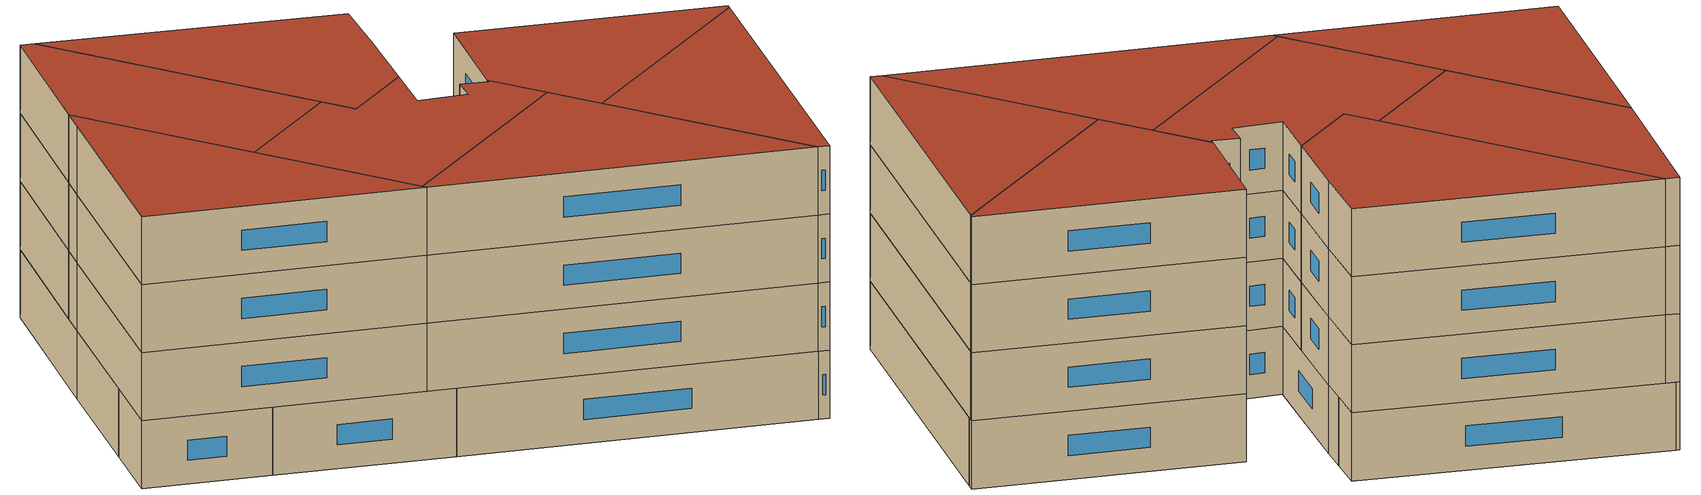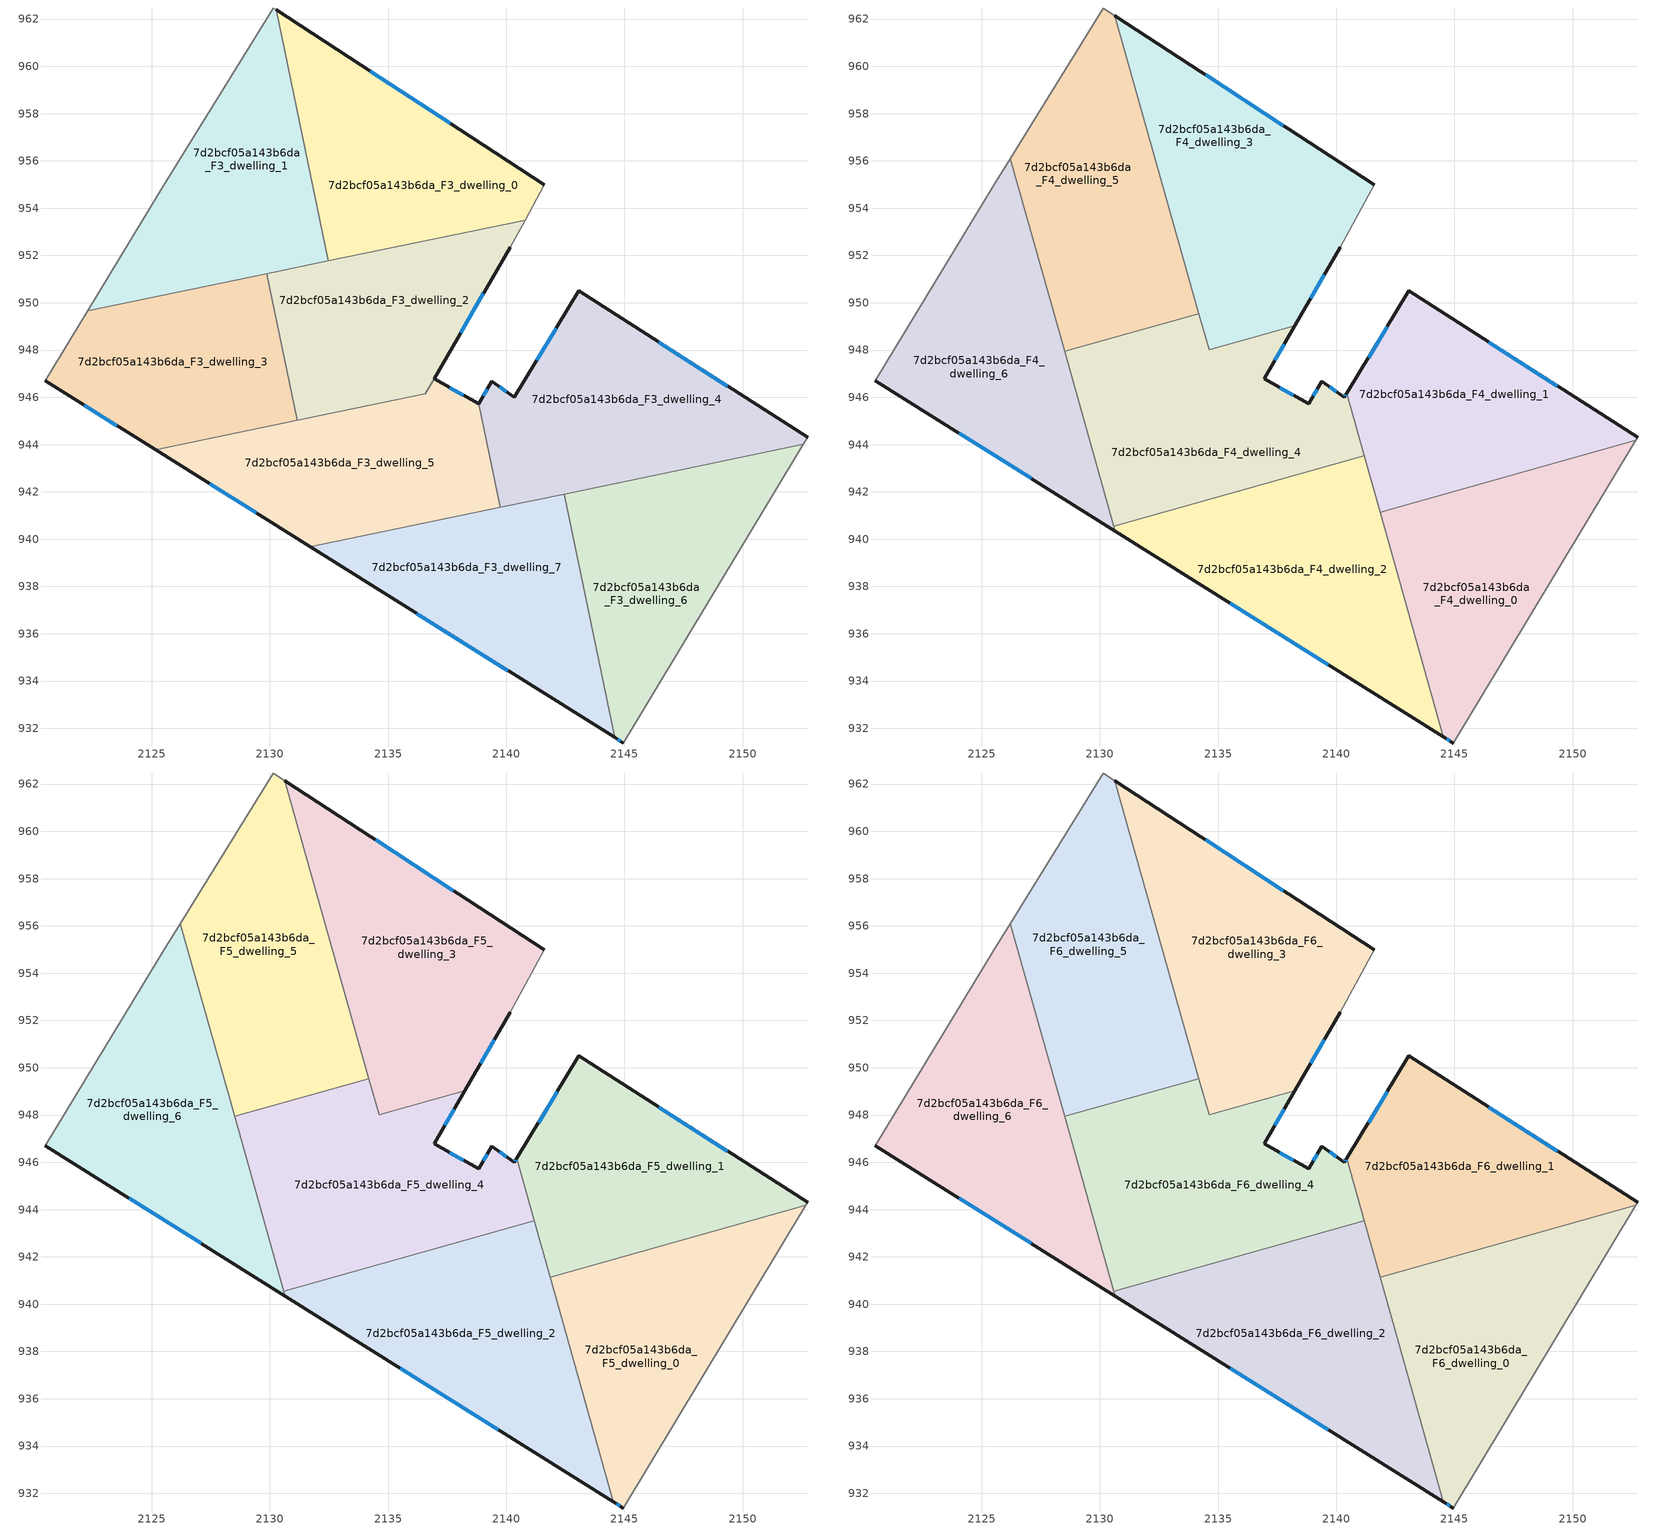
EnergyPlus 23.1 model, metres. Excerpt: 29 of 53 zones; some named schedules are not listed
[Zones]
7d2bcf05a143b6da_F3_dwelling_0
 floor to 7d2bcf05a143b6da_F2_dwelling_0 (EU_floor_Construction): 2141.6,954.99 2140.79,953.5 2132.47,951.77 2130.26,962.39 z9
 wall outside (EU_wall_Construction): 2141.6,954.99 2130.26,962.39 z9:12
 wall to 7d2bcf05a143b6da_F3_dwelling_1 (EU_wall_Construction): 2130.26,962.39 2132.47,951.77 z9:12
 wall adiabatic (EU_wall_Construction): 2140.79,953.5 2141.6,954.99 z9:12
 wall to 7d2bcf05a143b6da_F3_dwelling_2 (EU_wall_Construction): 2132.47,951.77 2140.79,953.5 z9:12
 window (EU_Window_Construction): 2137.63,957.58 2134.24,959.8 z10.05:10.95
 ceiling adiabatic (EU_roof_Construction): 2140.79,953.5 2141.6,954.99 2130.26,962.39 2130.64,962.15 2133.5,951.98 z12
7d2bcf05a143b6da_F3_dwelling_1
 floor to 7d2bcf05a143b6da_F2_dwelling_1 (EU_floor_Construction): 2130.26,962.39 2132.47,951.77 2122.3,949.66 2125.52,954.97 2130.15,962.47 z9
 wall adiabatic (EU_wall_Construction): 2130.26,962.39 2130.15,962.47 2125.52,954.97 2122.3,949.66 z9:12
 wall to 7d2bcf05a143b6da_F3_dwelling_3 (EU_wall_Construction): 2122.3,949.66 2129.86,951.23 z9:12
 wall to 7d2bcf05a143b6da_F3_dwelling_2 (EU_wall_Construction): 2129.86,951.23 2132.47,951.77 z9:12
7d2bcf05a143b6da_F3_dwelling_2
 floor to 7d2bcf05a143b6da_F2_dwelling_2 (EU_floor_Construction): 2140.79,953.5 2140.17,952.35 2136.57,946.15 2131.15,945.02 2129.86,951.23 z9
 wall outside (EU_wall_Construction): 2136.94,946.78 2140.17,952.35 z9:12
 wall to 7d2bcf05a143b6da_F3_dwelling_3 (EU_wall_Construction): 2129.86,951.23 2131.15,945.02 z9:12
 wall adiabatic (EU_wall_Construction): 2140.17,952.35 2140.79,953.5 z9:12
 wall to 7d2bcf05a143b6da_F3_dwelling_5 (EU_wall_Construction): 2131.15,945.02 2136.57,946.15 / 2136.58,946.15 2136.94,946.78 z9:12
 window (EU_Window_Construction): 2138.07,948.73 2139.04,950.4 z10.05:10.95
7d2bcf05a143b6da_F3_dwelling_3
 floor to 7d2bcf05a143b6da_F2_dwelling_3 (EU_floor_Construction): 2129.86,951.23 2131.15,945.02 2125.17,943.78 2120.51,946.7 2122.3,949.66 z9
 wall outside (EU_wall_Construction): 2120.51,946.7 2125.17,943.78 z9:12
 wall adiabatic (EU_wall_Construction): 2122.3,949.66 2120.51,946.7 z9:12
 wall to 7d2bcf05a143b6da_F3_dwelling_5 (EU_wall_Construction): 2125.17,943.78 2131.15,945.02 z9:12
 window (EU_Window_Construction): 2122.14,945.67 2123.53,944.8 z10.05:10.95
7d2bcf05a143b6da_F3_dwelling_4
 floor to 7d2bcf05a143b6da_F2_dwelling_4 (EU_floor_Construction): 2152.74,944.31 2152.56,944.01 2139.74,941.34 2138.83,945.73 2139.38,946.69 2140.34,946 2143.06,950.5 z9
 wall outside (EU_wall_Construction): 2152.74,944.31 2143.06,950.5 2140.34,946 2139.38,946.69 2138.83,945.73 z9:12
 wall to 7d2bcf05a143b6da_F3_dwelling_5 (EU_wall_Construction): 2138.83,945.73 2139.74,941.34 z9:12
 wall adiabatic (EU_wall_Construction): 2152.56,944.01 2152.74,944.31 z9:12
 wall to 7d2bcf05a143b6da_F3_dwelling_6 (EU_wall_Construction): 2142.44,941.9 2152.56,944.01 z9:12
 wall to 7d2bcf05a143b6da_F3_dwelling_7 (EU_wall_Construction): 2139.74,941.34 2142.44,941.9 z9:12
 window (EU_Window_Construction): 2139.19,946.35 2139.02,946.06 / 2140,946.24 2139.72,946.45 / 2142.11,948.92 2141.3,947.58 / 2149.35,946.48 2146.46,948.33 z10.05:10.95
7d2bcf05a143b6da_F3_dwelling_5
 floor to 7d2bcf05a143b6da_F2_dwelling_5 (EU_floor_Construction): 2138.83,945.73 2139.74,941.34 2131.71,939.68 2125.17,943.78 2136.58,946.15 2136.94,946.78 z9
 wall outside (EU_wall_Construction): 2138.83,945.73 2136.94,946.78 / 2125.17,943.78 2131.71,939.68 z9:12
 wall to 7d2bcf05a143b6da_F3_dwelling_7 (EU_wall_Construction): 2131.71,939.68 2139.74,941.34 z9:12
 window (EU_Window_Construction): 2138.17,946.1 2137.61,946.41 / 2127.46,942.34 2129.42,941.11 z10.05:10.95
7d2bcf05a143b6da_F3_dwelling_6
 floor to 7d2bcf05a143b6da_F2_dwelling_6 (EU_floor_Construction): 2152.56,944.01 2144.95,931.38 2144.58,931.61 2142.44,941.91 z9
 wall outside (EU_wall_Construction): 2144.58,931.61 2144.95,931.38 z9:12
 wall adiabatic (EU_wall_Construction): 2144.95,931.38 2152.56,944.01 z9:12
 wall to 7d2bcf05a143b6da_F3_dwelling_7 (EU_wall_Construction): 2142.44,941.91 2144.58,931.61 z9:12
 window (EU_Window_Construction): 2144.71,931.53 2144.82,931.46 z10.05:10.95
7d2bcf05a143b6da_F3_dwelling_7
 floor to 7d2bcf05a143b6da_F2_dwelling_7 (EU_floor_Construction): 2142.44,941.91 2144.58,931.61 2131.71,939.68 z9
 wall outside (EU_wall_Construction): 2131.71,939.68 2144.58,931.61 z9:12
 window (EU_Window_Construction): 2136.22,936.85 2140.07,934.44 z10.05:10.95
 ceiling adiabatic (EU_roof_Construction): 2144.58,931.61 2142.44,941.91 2141.69,941.75 2144.53,931.64 z12
7d2bcf05a143b6da_F4_dwelling_0
 floor to 7d2bcf05a143b6da_F3_dwelling_6 (EU_floor_Construction): 2152.56,944.01 2144.95,931.38 2144.58,931.61 2142.56,941.34 2150.5,943.58 z12
 floor to 7d2bcf05a143b6da_F3_dwelling_4 (EU_floor_Construction): 2152.67,944.19 2152.56,944.01 2150.5,943.58 z12
 floor adiabatic (EU_floor_Construction): 2142.56,941.34 2144.58,931.61 2144.53,931.64 2141.86,941.14 z12
 wall outside (EU_wall_Construction): 2144.53,931.64 2144.95,931.38 z12:15
 wall to 7d2bcf05a143b6da_F4_dwelling_1 (EU_wall_Construction): 2152.67,944.19 2141.86,941.14 z12:15
 wall adiabatic (EU_wall_Construction): 2144.95,931.38 2152.67,944.19 z12:15
 wall to 7d2bcf05a143b6da_F4_dwelling_2 (EU_wall_Construction): 2141.86,941.14 2144.53,931.64 z12:15
 window (EU_Window_Construction): 2144.68,931.55 2144.81,931.47 z13.05:13.95
7d2bcf05a143b6da_F4_dwelling_1
 floor to 7d2bcf05a143b6da_F3_dwelling_4 (EU_floor_Construction): 2152.74,944.31 2152.67,944.19 2150.5,943.58 2141.69,941.75 2140.44,946.16 2143.06,950.5 z12
 floor to 7d2bcf05a143b6da_F3_dwelling_6 (EU_floor_Construction): 2150.5,943.58 2142.56,941.34 2142.44,941.9 z12
 floor adiabatic (EU_floor_Construction): 2142.44,941.9 2142.56,941.34 2141.86,941.14 2141.69,941.75 z12
 wall outside (EU_wall_Construction): 2152.74,944.31 2143.06,950.5 2140.44,946.16 z12:15
 wall adiabatic (EU_wall_Construction): 2152.67,944.19 2152.74,944.31 z12:15
 wall to 7d2bcf05a143b6da_F4_dwelling_4 (EU_wall_Construction): 2140.44,946.16 2141.19,943.53 z12:15
 wall to 7d2bcf05a143b6da_F4_dwelling_2 (EU_wall_Construction): 2141.19,943.53 2141.86,941.14 z12:15
 window (EU_Window_Construction): 2142.15,948.98 2141.36,947.68 / 2149.35,946.48 2146.46,948.33 z13.05:13.95
7d2bcf05a143b6da_F4_dwelling_2
 floor to 7d2bcf05a143b6da_F3_dwelling_7 (EU_floor_Construction): 2141.69,941.75 2144.53,931.64 2131.71,939.68 z12
 floor to 7d2bcf05a143b6da_F3_dwelling_5 (EU_floor_Construction): 2139.4,943.03 2139.74,941.35 2131.71,939.68 2130.65,940.34 2130.59,940.55 z12
 floor to 7d2bcf05a143b6da_F3_dwelling_4 (EU_floor_Construction): 2141.19,943.53 2141.69,941.75 2139.74,941.35 2139.4,943.03 z12
 wall outside (EU_wall_Construction): 2130.65,940.34 2144.53,931.64 z12:15
 wall to 7d2bcf05a143b6da_F4_dwelling_4 (EU_wall_Construction): 2141.19,943.53 2130.59,940.55 z12:15
 wall to 7d2bcf05a143b6da_F4_dwelling_6 (EU_wall_Construction): 2130.59,940.55 2130.65,940.34 z12:15
 window (EU_Window_Construction): 2135.52,937.29 2139.66,934.69 z13.05:13.95
7d2bcf05a143b6da_F4_dwelling_3
 floor adiabatic (EU_floor_Construction): 2141.6,954.99 2140.79,953.5 2133.5,951.98 2130.64,962.15 z12
 floor to 7d2bcf05a143b6da_F3_dwelling_2 (EU_floor_Construction): 2140.79,953.5 2140.17,952.35 2138.25,949.03 2134.62,948.01 2133.5,951.98 z12
 wall outside (EU_wall_Construction): 2138.25,949.03 2140.17,952.35 / 2141.6,954.99 2130.64,962.15 z12:15
 wall adiabatic (EU_wall_Construction): 2140.17,952.35 2141.6,954.99 z12:15
 wall to 7d2bcf05a143b6da_F4_dwelling_4 (EU_wall_Construction): 2134.19,949.54 2134.62,948.01 2138.25,949.03 z12:15
 wall to 7d2bcf05a143b6da_F4_dwelling_5 (EU_wall_Construction): 2130.64,962.15 2134.19,949.54 z12:15
 window (EU_Window_Construction): 2138.92,950.19 2139.49,951.19 / 2137.76,957.5 2134.48,959.64 z13.05:13.95
7d2bcf05a143b6da_F4_dwelling_4
 floor to 7d2bcf05a143b6da_F3_dwelling_2 (EU_floor_Construction): 2138.25,949.03 2136.57,946.15 2131.15,945.02 2130.43,948.49 2134.19,949.54 2134.62,948.01 z12
 floor to 7d2bcf05a143b6da_F3_dwelling_5 (EU_floor_Construction): 2138.83,945.73 2139.4,943.03 2130.59,940.55 2129.43,944.66 2136.58,946.15 2136.94,946.78 z12
 floor to 7d2bcf05a143b6da_F3_dwelling_3 (EU_floor_Construction): 2130.43,948.49 2131.15,945.02 2129.43,944.66 2128.51,947.95 z12
 floor to 7d2bcf05a143b6da_F3_dwelling_4 (EU_floor_Construction): 2140.44,946.16 2141.19,943.53 2139.4,943.03 2138.83,945.73 2139.38,946.69 2140.34,946 z12
 wall outside (EU_wall_Construction): 2140.44,946.16 2140.34,946 2139.38,946.69 2138.83,945.73 2136.94,946.78 2138.25,949.03 z12:15
 wall to 7d2bcf05a143b6da_F4_dwelling_5 (EU_wall_Construction): 2134.19,949.54 2128.51,947.95 z12:15
 wall to 7d2bcf05a143b6da_F4_dwelling_6 (EU_wall_Construction): 2128.51,947.95 2130.59,940.55 z12:15
 window (EU_Window_Construction): 2138.17,946.1 2137.61,946.41 / 2139.19,946.35 2139.02,946.06 / 2140,946.24 2139.72,946.45 / 2140.41,946.11 2140.38,946.06 / 2137.4,947.57 2137.79,948.24 z13.05:13.95
7d2bcf05a143b6da_F4_dwelling_5
 floor to 7d2bcf05a143b6da_F3_dwelling_1 (EU_floor_Construction): 2130.26,962.39 2132.47,951.77 2127.71,950.78 2126.21,956.09 2130.15,962.47 z12
 floor to 7d2bcf05a143b6da_F3_dwelling_2 (EU_floor_Construction): 2133.5,951.98 2134.19,949.54 2130.43,948.49 2129.86,951.23 z12
 floor to 7d2bcf05a143b6da_F3_dwelling_0 (EU_floor_Construction): 2130.64,962.15 2133.5,951.98 2132.47,951.77 2130.26,962.39 z12
 floor to 7d2bcf05a143b6da_F3_dwelling_3 (EU_floor_Construction): 2129.86,951.23 2130.43,948.49 2128.51,947.95 2127.71,950.78 z12
 wall adiabatic (EU_wall_Construction): 2130.64,962.15 2130.15,962.47 2126.21,956.09 z12:15
 wall to 7d2bcf05a143b6da_F4_dwelling_6 (EU_wall_Construction): 2126.21,956.09 2128.51,947.95 z12:15
7d2bcf05a143b6da_F4_dwelling_6
 floor to 7d2bcf05a143b6da_F3_dwelling_3 (EU_floor_Construction): 2127.71,950.78 2129.43,944.66 2125.17,943.78 2120.51,946.7 2122.3,949.66 z12
 floor to 7d2bcf05a143b6da_F3_dwelling_1 (EU_floor_Construction): 2126.21,956.09 2127.71,950.78 2122.3,949.66 2125.52,954.97 z12
 floor to 7d2bcf05a143b6da_F3_dwelling_5 (EU_floor_Construction): 2129.43,944.66 2130.65,940.34 2125.17,943.78 z12
 wall outside (EU_wall_Construction): 2120.51,946.7 2130.65,940.34 z12:15
 wall adiabatic (EU_wall_Construction): 2126.21,956.09 2125.52,954.97 2120.51,946.7 z12:15
 window (EU_Window_Construction): 2124.06,944.47 2127.09,942.57 z13.05:13.95
7d2bcf05a143b6da_F5_dwelling_0
 floor to 7d2bcf05a143b6da_F4_dwelling_0 (EU_floor_Construction): 2152.67,944.19 2144.95,931.38 2144.53,931.64 2141.86,941.14 z15
 wall outside (EU_wall_Construction): 2144.53,931.64 2144.95,931.38 z15:18
 wall to 7d2bcf05a143b6da_F5_dwelling_1 (EU_wall_Construction): 2152.67,944.19 2141.86,941.14 z15:18
 wall adiabatic (EU_wall_Construction): 2144.95,931.38 2152.67,944.19 z15:18
 wall to 7d2bcf05a143b6da_F5_dwelling_2 (EU_wall_Construction): 2141.86,941.14 2144.53,931.64 z15:18
 window (EU_Window_Construction): 2144.68,931.55 2144.81,931.47 z16.05:16.95
7d2bcf05a143b6da_F5_dwelling_1
 floor to 7d2bcf05a143b6da_F4_dwelling_1 (EU_floor_Construction): 2152.74,944.31 2152.67,944.19 2141.86,941.14 2140.44,946.16 2143.06,950.5 z15
 wall outside (EU_wall_Construction): 2152.74,944.31 2143.06,950.5 2140.44,946.16 z15:18
 wall adiabatic (EU_wall_Construction): 2152.67,944.19 2152.74,944.31 z15:18
 wall to 7d2bcf05a143b6da_F5_dwelling_4 (EU_wall_Construction): 2140.44,946.16 2141.19,943.53 z15:18
 wall to 7d2bcf05a143b6da_F5_dwelling_2 (EU_wall_Construction): 2141.19,943.53 2141.86,941.14 z15:18
 window (EU_Window_Construction): 2142.15,948.98 2141.36,947.68 / 2149.35,946.48 2146.46,948.33 z16.05:16.95
7d2bcf05a143b6da_F5_dwelling_2
 floor to 7d2bcf05a143b6da_F4_dwelling_2 (EU_floor_Construction): 2141.19,943.53 2144.53,931.64 2130.65,940.34 2130.59,940.55 z15
 wall outside (EU_wall_Construction): 2130.65,940.34 2144.53,931.64 z15:18
 wall to 7d2bcf05a143b6da_F5_dwelling_4 (EU_wall_Construction): 2141.19,943.53 2130.59,940.55 z15:18
 wall to 7d2bcf05a143b6da_F5_dwelling_6 (EU_wall_Construction): 2130.59,940.55 2130.65,940.34 z15:18
 window (EU_Window_Construction): 2135.52,937.29 2139.66,934.69 z16.05:16.95
7d2bcf05a143b6da_F5_dwelling_3
 floor to 7d2bcf05a143b6da_F4_dwelling_3 (EU_floor_Construction): 2141.6,954.99 2140.17,952.35 2138.25,949.03 2134.62,948.01 2130.64,962.15 z15
 wall outside (EU_wall_Construction): 2138.25,949.03 2140.17,952.35 / 2141.6,954.99 2130.64,962.15 z15:18
 wall adiabatic (EU_wall_Construction): 2140.17,952.35 2141.6,954.99 z15:18
 wall to 7d2bcf05a143b6da_F5_dwelling_4 (EU_wall_Construction): 2134.19,949.54 2134.62,948.01 2138.25,949.03 z15:18
 wall to 7d2bcf05a143b6da_F5_dwelling_5 (EU_wall_Construction): 2130.64,962.15 2134.19,949.54 z15:18
 window (EU_Window_Construction): 2138.92,950.19 2139.49,951.19 / 2137.76,957.5 2134.48,959.64 z16.05:16.95
7d2bcf05a143b6da_F5_dwelling_4
 floor to 7d2bcf05a143b6da_F4_dwelling_4 (EU_floor_Construction): 2138.25,949.03 2136.94,946.78 2138.83,945.73 2139.38,946.69 2140.34,946 2140.44,946.16 2141.19,943.53 2130.59,940.55 2128.51,947.95 2134.19,949.54 2134.62,948.01 z15
 wall outside (EU_wall_Construction): 2140.44,946.16 2140.34,946 2139.38,946.69 2138.83,945.73 2136.94,946.78 2138.25,949.03 z15:18
 wall to 7d2bcf05a143b6da_F5_dwelling_5 (EU_wall_Construction): 2134.19,949.54 2128.51,947.95 z15:18
 wall to 7d2bcf05a143b6da_F5_dwelling_6 (EU_wall_Construction): 2128.51,947.95 2130.59,940.55 z15:18
 window (EU_Window_Construction): 2138.17,946.1 2137.61,946.41 / 2139.19,946.35 2139.02,946.06 / 2140,946.24 2139.72,946.45 / 2140.41,946.11 2140.38,946.06 / 2137.4,947.57 2137.79,948.24 z16.05:16.95
7d2bcf05a143b6da_F5_dwelling_5
 floor to 7d2bcf05a143b6da_F4_dwelling_5 (EU_floor_Construction): 2130.64,962.15 2134.19,949.54 2128.51,947.95 2126.21,956.09 2130.15,962.47 z15
 wall adiabatic (EU_wall_Construction): 2130.64,962.15 2130.15,962.47 2126.21,956.09 z15:18
 wall to 7d2bcf05a143b6da_F5_dwelling_6 (EU_wall_Construction): 2126.21,956.09 2128.51,947.95 z15:18
7d2bcf05a143b6da_F5_dwelling_6
 floor to 7d2bcf05a143b6da_F4_dwelling_6 (EU_floor_Construction): 2126.21,956.09 2130.65,940.34 2120.51,946.7 2125.52,954.97 z15
 wall outside (EU_wall_Construction): 2120.51,946.7 2130.65,940.34 z15:18
 wall adiabatic (EU_wall_Construction): 2126.21,956.09 2125.52,954.97 2120.51,946.7 z15:18
 window (EU_Window_Construction): 2124.06,944.47 2127.09,942.57 z16.05:16.95
7d2bcf05a143b6da_F6_dwelling_0
 floor to 7d2bcf05a143b6da_F5_dwelling_0 (EU_floor_Construction): 2152.67,944.19 2144.95,931.38 2144.53,931.64 2141.86,941.14 z18
 wall outside (EU_wall_Construction): 2144.53,931.64 2144.95,931.38 z18:21
 wall to 7d2bcf05a143b6da_F6_dwelling_1 (EU_wall_Construction): 2152.67,944.19 2141.86,941.14 z18:21
 wall adiabatic (EU_wall_Construction): 2144.95,931.38 2152.67,944.19 z18:21
 wall to 7d2bcf05a143b6da_F6_dwelling_2 (EU_wall_Construction): 2141.86,941.14 2144.53,931.64 z18:21
 window (EU_Window_Construction): 2144.68,931.55 2144.81,931.47 z19.05:19.95
 roof outside (EU_roof_Construction): 2144.95,931.38 2152.67,944.19 2141.86,941.14 2144.53,931.64 z21
7d2bcf05a143b6da_F6_dwelling_1
 floor to 7d2bcf05a143b6da_F5_dwelling_1 (EU_floor_Construction): 2152.74,944.31 2152.67,944.19 2141.86,941.14 2140.44,946.16 2143.06,950.5 z18
 wall outside (EU_wall_Construction): 2152.74,944.31 2143.06,950.5 2140.44,946.16 z18:21
 wall adiabatic (EU_wall_Construction): 2152.67,944.19 2152.74,944.31 z18:21
 wall to 7d2bcf05a143b6da_F6_dwelling_4 (EU_wall_Construction): 2140.44,946.16 2141.19,943.53 z18:21
 wall to 7d2bcf05a143b6da_F6_dwelling_2 (EU_wall_Construction): 2141.19,943.53 2141.86,941.14 z18:21
 window (EU_Window_Construction): 2142.15,948.98 2141.36,947.68 / 2149.35,946.48 2146.46,948.33 z19.05:19.95
 roof outside (EU_roof_Construction): 2152.67,944.19 2152.74,944.31 2143.06,950.5 2140.44,946.16 2141.86,941.14 z21
7d2bcf05a143b6da_F6_dwelling_2
 floor to 7d2bcf05a143b6da_F5_dwelling_2 (EU_floor_Construction): 2141.19,943.53 2144.53,931.64 2130.65,940.34 2130.59,940.55 z18
 wall outside (EU_wall_Construction): 2130.65,940.34 2144.53,931.64 z18:21
 wall to 7d2bcf05a143b6da_F6_dwelling_4 (EU_wall_Construction): 2141.19,943.53 2130.59,940.55 z18:21
 wall to 7d2bcf05a143b6da_F6_dwelling_6 (EU_wall_Construction): 2130.59,940.55 2130.65,940.34 z18:21
 window (EU_Window_Construction): 2135.52,937.29 2139.66,934.69 z19.05:19.95
 roof outside (EU_roof_Construction): 2144.53,931.64 2141.19,943.53 2130.59,940.55 2130.65,940.34 z21
7d2bcf05a143b6da_F6_dwelling_3
 floor to 7d2bcf05a143b6da_F5_dwelling_3 (EU_floor_Construction): 2141.6,954.99 2140.17,952.35 2138.25,949.03 2134.62,948.01 2130.64,962.15 z18
 wall outside (EU_wall_Construction): 2138.25,949.03 2140.17,952.35 / 2141.6,954.99 2130.64,962.15 z18:21
 wall adiabatic (EU_wall_Construction): 2140.17,952.35 2141.6,954.99 z18:21
 wall to 7d2bcf05a143b6da_F6_dwelling_4 (EU_wall_Construction): 2134.19,949.54 2134.62,948.01 2138.25,949.03 z18:21
 wall to 7d2bcf05a143b6da_F6_dwelling_5 (EU_wall_Construction): 2130.64,962.15 2134.19,949.54 z18:21
 window (EU_Window_Construction): 2138.92,950.19 2139.49,951.19 / 2137.76,957.5 2134.48,959.64 z19.05:19.95
 roof outside (EU_roof_Construction): 2138.25,949.03 2140.17,952.35 2141.6,954.99 2130.64,962.15 2134.62,948.01 z21
7d2bcf05a143b6da_F6_dwelling_4
 floor to 7d2bcf05a143b6da_F5_dwelling_4 (EU_floor_Construction): 2138.25,949.03 2136.94,946.78 2138.83,945.73 2139.38,946.69 2140.34,946 2140.44,946.16 2141.19,943.53 2130.59,940.55 2128.51,947.95 2134.19,949.54 2134.62,948.01 z18
 wall outside (EU_wall_Construction): 2140.44,946.16 2140.34,946 2139.38,946.69 2138.83,945.73 2136.94,946.78 2138.25,949.03 z18:21
 wall to 7d2bcf05a143b6da_F6_dwelling_5 (EU_wall_Construction): 2134.19,949.54 2128.51,947.95 z18:21
 wall to 7d2bcf05a143b6da_F6_dwelling_6 (EU_wall_Construction): 2128.51,947.95 2130.59,940.55 z18:21
 window (EU_Window_Construction): 2138.17,946.1 2137.61,946.41 / 2139.19,946.35 2139.02,946.06 / 2140,946.24 2139.72,946.45 / 2140.41,946.11 2140.38,946.06 / 2137.4,947.57 2137.79,948.24 z19.05:19.95
 roof outside (EU_roof_Construction): 2141.19,943.53 2140.44,946.16 2140.34,946 2139.38,946.69 2138.83,945.73 2136.94,946.78 2138.25,949.03 2134.62,948.01 2134.19,949.54 2128.51,947.95 2130.59,940.55 z21
7d2bcf05a143b6da_F6_dwelling_5
 floor to 7d2bcf05a143b6da_F5_dwelling_5 (EU_floor_Construction): 2130.64,962.15 2134.19,949.54 2128.51,947.95 2126.21,956.09 2130.15,962.47 z18
 wall adiabatic (EU_wall_Construction): 2130.64,962.15 2130.15,962.47 2126.21,956.09 z18:21
 wall to 7d2bcf05a143b6da_F6_dwelling_6 (EU_wall_Construction): 2126.21,956.09 2128.51,947.95 z18:21
 roof outside (EU_roof_Construction): 2134.19,949.54 2130.64,962.15 2130.15,962.47 2126.21,956.09 2128.51,947.95 z21
7d2bcf05a143b6da_F6_dwelling_6
 floor to 7d2bcf05a143b6da_F5_dwelling_6 (EU_floor_Construction): 2126.21,956.09 2130.65,940.34 2120.51,946.7 2125.52,954.97 z18
 wall outside (EU_wall_Construction): 2120.51,946.7 2130.65,940.34 z18:21
 wall adiabatic (EU_wall_Construction): 2126.21,956.09 2125.52,954.97 2120.51,946.7 z18:21
 window (EU_Window_Construction): 2124.06,944.47 2127.09,942.57 z19.05:19.95
 roof outside (EU_roof_Construction): 2130.65,940.34 2126.21,956.09 2125.52,954.97 2120.51,946.7 z21
[Building]
EU S2 Campaign: North Axis=0; Terrain=City; Solar Distribution=FullExterior
[Site:Location]
Bologna: Latitude=44.5; Longitude=11.25; Time Zone=1; Elevation=37
[SizingPeriod:WeatherFileDays]
AnnualSizingPeriod: Begin Month=1; Begin Day of Month=1; End Month=12; End Day of Month=31; Day of Week for Start Day=Monday; Use Weather File Daylight Saving Period=No; Use Weather File Rain and Snow Indicators=No
[MATERIAL]
EU_InternalMass_Material: Roughness=MediumRough; Thickness=0.1; Conductivity=1; Density=1800; Specific Heat=900; Thermal Absorptance=0.9; Solar Absorptance=0.7; Visible Absorptance=0.7
[MATERIAL:NOMASS] Roughness=MediumRough; Thermal Absorptance=0.9; Solar Absorptance=0.7; Visible Absorptance=0.7
Name | Thermal Resistance
EU_wall_NoMass | 0.890213
EU_roof_NoMass | 0.636128
EU_floor_NoMass | 0.79516
[WINDOWMATERIAL:SIMPLEGLAZINGSYSTEM]
EU_Window_SimpleGlazing: UFactor=4.49146; Solar Heat Gain Coefficient=0.85; Visible Transmittance=0.85
[CONSTRUCTION]
EU_wall_Construction: EU_wall_NoMass
EU_roof_Construction: EU_roof_NoMass
EU_floor_Construction: EU_floor_NoMass
EU_Window_Construction: EU_Window_SimpleGlazing
EU_InternalMass_Construction: EU_InternalMass_Material
[ZONE] Type=1; Multiplier=1; Ceiling Height=autocalculate; Floor Area=autocalculate; Part of Total Floor Area=Yes
Name | Volume
7d2bcf05a143b6da_F3_dwelling_0 | 172.786
7d2bcf05a143b6da_F4_dwelling_0; 7d2bcf05a143b6da_F5_dwelling_0; 7d2bcf05a143b6da_F6_dwelling_0 | 177.535
7d2bcf05a143b6da_F3_dwelling_1 | 172.801
7d2bcf05a143b6da_F4_dwelling_1; 7d2bcf05a143b6da_F5_dwelling_1; 7d2bcf05a143b6da_F6_dwelling_1 | 177.531
7d2bcf05a143b6da_F3_dwelling_2 | 159.187
7d2bcf05a143b6da_F4_dwelling_2; 7d2bcf05a143b6da_F5_dwelling_2; 7d2bcf05a143b6da_F6_dwelling_2 | 207.471
7d2bcf05a143b6da_F3_dwelling_3 | 160.154
7d2bcf05a143b6da_F4_dwelling_3; 7d2bcf05a143b6da_F5_dwelling_3; 7d2bcf05a143b6da_F6_dwelling_3 | 217.462
7d2bcf05a143b6da_F3_dwelling_4 | 195.995
7d2bcf05a143b6da_F4_dwelling_4; 7d2bcf05a143b6da_F5_dwelling_4; 7d2bcf05a143b6da_F6_dwelling_4 | 207.464
7d2bcf05a143b6da_F3_dwelling_5 | 175.88
7d2bcf05a143b6da_F4_dwelling_5; 7d2bcf05a143b6da_F5_dwelling_5; 7d2bcf05a143b6da_F6_dwelling_5 | 197.49
7d2bcf05a143b6da_F3_dwelling_6 | 172.798
7d2bcf05a143b6da_F4_dwelling_6; 7d2bcf05a143b6da_F5_dwelling_6; 7d2bcf05a143b6da_F6_dwelling_6 | 197.461
7d2bcf05a143b6da_F3_dwelling_7 | 172.804
[INTERNALMASS] Construction=EU_InternalMass_Construction
Name | Zone or ZoneList | Surface Area
7d2bcf05a143b6da_F3_dwelling_0_EU_InternalMass | 7d2bcf05a143b6da_F3_dwelling_0 | 57.5955
7d2bcf05a143b6da_F3_dwelling_1_EU_InternalMass | 7d2bcf05a143b6da_F3_dwelling_1 | 57.6006
7d2bcf05a143b6da_F3_dwelling_2_EU_InternalMass | 7d2bcf05a143b6da_F3_dwelling_2 | 53.0756
7d2bcf05a143b6da_F3_dwelling_3_EU_InternalMass | 7d2bcf05a143b6da_F3_dwelling_3 | 53.3843
7d2bcf05a143b6da_F3_dwelling_4_EU_InternalMass | 7d2bcf05a143b6da_F3_dwelling_4 | 65.3329
7d2bcf05a143b6da_F3_dwelling_5_EU_InternalMass | 7d2bcf05a143b6da_F3_dwelling_5 | 58.6264
7d2bcf05a143b6da_F3_dwelling_6_EU_InternalMass | 7d2bcf05a143b6da_F3_dwelling_6 | 57.5996
7d2bcf05a143b6da_F3_dwelling_7_EU_InternalMass | 7d2bcf05a143b6da_F3_dwelling_7 | 57.601
7d2bcf05a143b6da_F4_dwelling_0_EU_InternalMass | 7d2bcf05a143b6da_F4_dwelling_0 | 59.1796
7d2bcf05a143b6da_F4_dwelling_1_EU_InternalMass | 7d2bcf05a143b6da_F4_dwelling_1 | 59.1765
7d2bcf05a143b6da_F4_dwelling_2_EU_InternalMass | 7d2bcf05a143b6da_F4_dwelling_2 | 69.1617
7d2bcf05a143b6da_F4_dwelling_3_EU_InternalMass | 7d2bcf05a143b6da_F4_dwelling_3 | 72.4893
7d2bcf05a143b6da_F4_dwelling_4_EU_InternalMass | 7d2bcf05a143b6da_F4_dwelling_4 | 69.154
7d2bcf05a143b6da_F4_dwelling_5_EU_InternalMass | 7d2bcf05a143b6da_F4_dwelling_5 | 65.8315
7d2bcf05a143b6da_F4_dwelling_6_EU_InternalMass | 7d2bcf05a143b6da_F4_dwelling_6 | 65.8204
7d2bcf05a143b6da_F5_dwelling_0_EU_InternalMass | 7d2bcf05a143b6da_F5_dwelling_0 | 59.1796
7d2bcf05a143b6da_F5_dwelling_1_EU_InternalMass | 7d2bcf05a143b6da_F5_dwelling_1 | 59.1765
7d2bcf05a143b6da_F5_dwelling_2_EU_InternalMass | 7d2bcf05a143b6da_F5_dwelling_2 | 69.1617
7d2bcf05a143b6da_F5_dwelling_3_EU_InternalMass | 7d2bcf05a143b6da_F5_dwelling_3 | 72.4893
7d2bcf05a143b6da_F5_dwelling_4_EU_InternalMass | 7d2bcf05a143b6da_F5_dwelling_4 | 69.154
7d2bcf05a143b6da_F5_dwelling_5_EU_InternalMass | 7d2bcf05a143b6da_F5_dwelling_5 | 65.8315
7d2bcf05a143b6da_F5_dwelling_6_EU_InternalMass | 7d2bcf05a143b6da_F5_dwelling_6 | 65.8204
7d2bcf05a143b6da_F6_dwelling_0_EU_InternalMass | 7d2bcf05a143b6da_F6_dwelling_0 | 59.1796
7d2bcf05a143b6da_F6_dwelling_1_EU_InternalMass | 7d2bcf05a143b6da_F6_dwelling_1 | 59.1765
7d2bcf05a143b6da_F6_dwelling_2_EU_InternalMass | 7d2bcf05a143b6da_F6_dwelling_2 | 69.1617
7d2bcf05a143b6da_F6_dwelling_3_EU_InternalMass | 7d2bcf05a143b6da_F6_dwelling_3 | 72.4893
7d2bcf05a143b6da_F6_dwelling_4_EU_InternalMass | 7d2bcf05a143b6da_F6_dwelling_4 | 69.154
7d2bcf05a143b6da_F6_dwelling_5_EU_InternalMass | 7d2bcf05a143b6da_F6_dwelling_5 | 65.8315
7d2bcf05a143b6da_F6_dwelling_6_EU_InternalMass | 7d2bcf05a143b6da_F6_dwelling_6 | 65.8204
[OTHEREQUIPMENT] Fuel Type=Electricity; Design Level Calculation Method=Watts/Area; Power per Zone Floor Area=1; Fraction Latent=0; Fraction Radiant=0; Fraction Lost=0; Carbon Dioxide Generation Rate=0; EndUse Subcategory=EU_Step8_InternalGains
Name | Zone or ZoneList or Space or SpaceList | Schedule
EU_Step8_InternalGain_7d2bcf05a143b6da_F3_dwelling_0_f000 | 7d2bcf05a143b6da_F3_dwelling_0 | EU_Step8_GainSchedule_7d2bcf05a143b6da_F3_dwelling_0_f000
EU_Step8_InternalGain_7d2bcf05a143b6da_F3_dwelling_1_f000 | 7d2bcf05a143b6da_F3_dwelling_1 | EU_Step8_GainSchedule_7d2bcf05a143b6da_F3_dwelling_1_f000
EU_Step8_InternalGain_7d2bcf05a143b6da_F3_dwelling_2_f000 | 7d2bcf05a143b6da_F3_dwelling_2 | EU_Step8_GainSchedule_7d2bcf05a143b6da_F3_dwelling_2_f000
EU_Step8_InternalGain_7d2bcf05a143b6da_F3_dwelling_3_f000 | 7d2bcf05a143b6da_F3_dwelling_3 | EU_Step8_GainSchedule_7d2bcf05a143b6da_F3_dwelling_3_f000
EU_Step8_InternalGain_7d2bcf05a143b6da_F3_dwelling_4_f000 | 7d2bcf05a143b6da_F3_dwelling_4 | EU_Step8_GainSchedule_7d2bcf05a143b6da_F3_dwelling_4_f000
EU_Step8_InternalGain_7d2bcf05a143b6da_F3_dwelling_5_f000 | 7d2bcf05a143b6da_F3_dwelling_5 | EU_Step8_GainSchedule_7d2bcf05a143b6da_F3_dwelling_5_f000
EU_Step8_InternalGain_7d2bcf05a143b6da_F3_dwelling_6_f000 | 7d2bcf05a143b6da_F3_dwelling_6 | EU_Step8_GainSchedule_7d2bcf05a143b6da_F3_dwelling_6_f000
EU_Step8_InternalGain_7d2bcf05a143b6da_F3_dwelling_7_f000 | 7d2bcf05a143b6da_F3_dwelling_7 | EU_Step8_GainSchedule_7d2bcf05a143b6da_F3_dwelling_7_f000
EU_Step8_InternalGain_7d2bcf05a143b6da_F4_dwelling_0_f000 | 7d2bcf05a143b6da_F4_dwelling_0 | EU_Step8_GainSchedule_7d2bcf05a143b6da_F4_dwelling_0_f000
EU_Step8_InternalGain_7d2bcf05a143b6da_F4_dwelling_1_f000 | 7d2bcf05a143b6da_F4_dwelling_1 | EU_Step8_GainSchedule_7d2bcf05a143b6da_F4_dwelling_1_f000
EU_Step8_InternalGain_7d2bcf05a143b6da_F4_dwelling_2_f000 | 7d2bcf05a143b6da_F4_dwelling_2 | EU_Step8_GainSchedule_7d2bcf05a143b6da_F4_dwelling_2_f000
EU_Step8_InternalGain_7d2bcf05a143b6da_F4_dwelling_3_f000 | 7d2bcf05a143b6da_F4_dwelling_3 | EU_Step8_GainSchedule_7d2bcf05a143b6da_F4_dwelling_3_f000
EU_Step8_InternalGain_7d2bcf05a143b6da_F4_dwelling_4_f000 | 7d2bcf05a143b6da_F4_dwelling_4 | EU_Step8_GainSchedule_7d2bcf05a143b6da_F4_dwelling_4_f000
EU_Step8_InternalGain_7d2bcf05a143b6da_F4_dwelling_5_f000 | 7d2bcf05a143b6da_F4_dwelling_5 | EU_Step8_GainSchedule_7d2bcf05a143b6da_F4_dwelling_5_f000
EU_Step8_InternalGain_7d2bcf05a143b6da_F4_dwelling_6_f000 | 7d2bcf05a143b6da_F4_dwelling_6 | EU_Step8_GainSchedule_7d2bcf05a143b6da_F4_dwelling_6_f000
EU_Step8_InternalGain_7d2bcf05a143b6da_F5_dwelling_0_f000 | 7d2bcf05a143b6da_F5_dwelling_0 | EU_Step8_GainSchedule_7d2bcf05a143b6da_F5_dwelling_0_f000
EU_Step8_InternalGain_7d2bcf05a143b6da_F5_dwelling_1_f000 | 7d2bcf05a143b6da_F5_dwelling_1 | EU_Step8_GainSchedule_7d2bcf05a143b6da_F5_dwelling_1_f000
EU_Step8_InternalGain_7d2bcf05a143b6da_F5_dwelling_2_f000 | 7d2bcf05a143b6da_F5_dwelling_2 | EU_Step8_GainSchedule_7d2bcf05a143b6da_F5_dwelling_2_f000
EU_Step8_InternalGain_7d2bcf05a143b6da_F5_dwelling_3_f000 | 7d2bcf05a143b6da_F5_dwelling_3 | EU_Step8_GainSchedule_7d2bcf05a143b6da_F5_dwelling_3_f000
EU_Step8_InternalGain_7d2bcf05a143b6da_F5_dwelling_4_f000 | 7d2bcf05a143b6da_F5_dwelling_4 | EU_Step8_GainSchedule_7d2bcf05a143b6da_F5_dwelling_4_f000
EU_Step8_InternalGain_7d2bcf05a143b6da_F5_dwelling_5_f000 | 7d2bcf05a143b6da_F5_dwelling_5 | EU_Step8_GainSchedule_7d2bcf05a143b6da_F5_dwelling_5_f000
EU_Step8_InternalGain_7d2bcf05a143b6da_F5_dwelling_6_f000 | 7d2bcf05a143b6da_F5_dwelling_6 | EU_Step8_GainSchedule_7d2bcf05a143b6da_F5_dwelling_6_f000
EU_Step8_InternalGain_7d2bcf05a143b6da_F6_dwelling_0_f000 | 7d2bcf05a143b6da_F6_dwelling_0 | EU_Step8_GainSchedule_7d2bcf05a143b6da_F6_dwelling_0_f000
EU_Step8_InternalGain_7d2bcf05a143b6da_F6_dwelling_1_f000 | 7d2bcf05a143b6da_F6_dwelling_1 | EU_Step8_GainSchedule_7d2bcf05a143b6da_F6_dwelling_1_f000
EU_Step8_InternalGain_7d2bcf05a143b6da_F6_dwelling_2_f000 | 7d2bcf05a143b6da_F6_dwelling_2 | EU_Step8_GainSchedule_7d2bcf05a143b6da_F6_dwelling_2_f000
EU_Step8_InternalGain_7d2bcf05a143b6da_F6_dwelling_3_f000 | 7d2bcf05a143b6da_F6_dwelling_3 | EU_Step8_GainSchedule_7d2bcf05a143b6da_F6_dwelling_3_f000
EU_Step8_InternalGain_7d2bcf05a143b6da_F6_dwelling_4_f000 | 7d2bcf05a143b6da_F6_dwelling_4 | EU_Step8_GainSchedule_7d2bcf05a143b6da_F6_dwelling_4_f000
EU_Step8_InternalGain_7d2bcf05a143b6da_F6_dwelling_5_f000 | 7d2bcf05a143b6da_F6_dwelling_5 | EU_Step8_GainSchedule_7d2bcf05a143b6da_F6_dwelling_5_f000
EU_Step8_InternalGain_7d2bcf05a143b6da_F6_dwelling_6_f000 | 7d2bcf05a143b6da_F6_dwelling_6 | EU_Step8_GainSchedule_7d2bcf05a143b6da_F6_dwelling_6_f000
[ZONEVENTILATION:DESIGNFLOWRATE] Schedule=EU_AlwaysOn; Design Flow Rate Calculation Method=AirChanges/Hour; Air Changes per Hour=0.718634; Ventilation Type=Natural; Fan Pressure Rise=0; Fan Total Efficiency=1; Constant Term Coefficient=1; Temperature Term Coefficient=0; Velocity Term Coefficient=0; Velocity Squared Term Coefficient=0; Minimum Indoor Temperature=-100; Maximum Indoor Temperature=100; Delta Temperature=-100; Minimum Outdoor Temperature=-100; Maximum Outdoor Temperature=100; Maximum Wind Speed=40
Name | Zone or ZoneList or Space or SpaceList
EU_ConstantAir_7d2bcf05a143b6da_F3_dwelling_0 | 7d2bcf05a143b6da_F3_dwelling_0
EU_ConstantAir_7d2bcf05a143b6da_F3_dwelling_1 | 7d2bcf05a143b6da_F3_dwelling_1
EU_ConstantAir_7d2bcf05a143b6da_F3_dwelling_2 | 7d2bcf05a143b6da_F3_dwelling_2
EU_ConstantAir_7d2bcf05a143b6da_F3_dwelling_3 | 7d2bcf05a143b6da_F3_dwelling_3
EU_ConstantAir_7d2bcf05a143b6da_F3_dwelling_4 | 7d2bcf05a143b6da_F3_dwelling_4
EU_ConstantAir_7d2bcf05a143b6da_F3_dwelling_5 | 7d2bcf05a143b6da_F3_dwelling_5
EU_ConstantAir_7d2bcf05a143b6da_F3_dwelling_6 | 7d2bcf05a143b6da_F3_dwelling_6
EU_ConstantAir_7d2bcf05a143b6da_F3_dwelling_7 | 7d2bcf05a143b6da_F3_dwelling_7
EU_ConstantAir_7d2bcf05a143b6da_F4_dwelling_0 | 7d2bcf05a143b6da_F4_dwelling_0
EU_ConstantAir_7d2bcf05a143b6da_F4_dwelling_1 | 7d2bcf05a143b6da_F4_dwelling_1
EU_ConstantAir_7d2bcf05a143b6da_F4_dwelling_2 | 7d2bcf05a143b6da_F4_dwelling_2
EU_ConstantAir_7d2bcf05a143b6da_F4_dwelling_3 | 7d2bcf05a143b6da_F4_dwelling_3
EU_ConstantAir_7d2bcf05a143b6da_F4_dwelling_4 | 7d2bcf05a143b6da_F4_dwelling_4
EU_ConstantAir_7d2bcf05a143b6da_F4_dwelling_5 | 7d2bcf05a143b6da_F4_dwelling_5
EU_ConstantAir_7d2bcf05a143b6da_F4_dwelling_6 | 7d2bcf05a143b6da_F4_dwelling_6
EU_ConstantAir_7d2bcf05a143b6da_F5_dwelling_0 | 7d2bcf05a143b6da_F5_dwelling_0
EU_ConstantAir_7d2bcf05a143b6da_F5_dwelling_1 | 7d2bcf05a143b6da_F5_dwelling_1
EU_ConstantAir_7d2bcf05a143b6da_F5_dwelling_2 | 7d2bcf05a143b6da_F5_dwelling_2
EU_ConstantAir_7d2bcf05a143b6da_F5_dwelling_3 | 7d2bcf05a143b6da_F5_dwelling_3
EU_ConstantAir_7d2bcf05a143b6da_F5_dwelling_4 | 7d2bcf05a143b6da_F5_dwelling_4
EU_ConstantAir_7d2bcf05a143b6da_F5_dwelling_5 | 7d2bcf05a143b6da_F5_dwelling_5
EU_ConstantAir_7d2bcf05a143b6da_F5_dwelling_6 | 7d2bcf05a143b6da_F5_dwelling_6
EU_ConstantAir_7d2bcf05a143b6da_F6_dwelling_0 | 7d2bcf05a143b6da_F6_dwelling_0
EU_ConstantAir_7d2bcf05a143b6da_F6_dwelling_1 | 7d2bcf05a143b6da_F6_dwelling_1
EU_ConstantAir_7d2bcf05a143b6da_F6_dwelling_2 | 7d2bcf05a143b6da_F6_dwelling_2
EU_ConstantAir_7d2bcf05a143b6da_F6_dwelling_3 | 7d2bcf05a143b6da_F6_dwelling_3
EU_ConstantAir_7d2bcf05a143b6da_F6_dwelling_4 | 7d2bcf05a143b6da_F6_dwelling_4
EU_ConstantAir_7d2bcf05a143b6da_F6_dwelling_5 | 7d2bcf05a143b6da_F6_dwelling_5
EU_ConstantAir_7d2bcf05a143b6da_F6_dwelling_6 | 7d2bcf05a143b6da_F6_dwelling_6
[HVACTEMPLATE:ZONE:IDEALLOADSAIRSYSTEM] System Availability Schedule=EU_AlwaysOn; Maximum Heating Supply Air Temperature=50; Minimum Cooling Supply Air Temperature=13; Maximum Heating Supply Air Humidity Ratio=0.0156; Minimum Cooling Supply Air Humidity Ratio=0.0077; Heating Limit=NoLimit; Cooling Limit=NoLimit; Heating Availability Schedule=EU_AlwaysOn; Cooling Availability Schedule=EU_CoolingOff; Dehumidification Control Type=ConstantSensibleHeatRatio; Cooling Sensible Heat Ratio=0.7; Dehumidification Setpoint=60; Humidification Control Type=None; Humidification Setpoint=30; Outdoor Air Method=None; Outdoor Air Flow Rate per Person=0.00944; Outdoor Air Flow Rate per Zone Floor Area=0; Outdoor Air Flow Rate per Zone=0; Demand Controlled Ventilation Type=None; Outdoor Air Economizer Type=NoEconomizer; Heat Recovery Type=None; Sensible Heat Recovery Effectiveness=0.7; Latent Heat Recovery Effectiveness=0.65
Name | Template Thermostat
7d2bcf05a143b6da_F3_dwelling_0 | EU_HeatOnly_7d2bcf05a143b6da_F3_dwelling_0
7d2bcf05a143b6da_F3_dwelling_1 | EU_HeatOnly_7d2bcf05a143b6da_F3_dwelling_1
7d2bcf05a143b6da_F3_dwelling_2 | EU_HeatOnly_7d2bcf05a143b6da_F3_dwelling_2
7d2bcf05a143b6da_F3_dwelling_3 | EU_HeatOnly_7d2bcf05a143b6da_F3_dwelling_3
7d2bcf05a143b6da_F3_dwelling_4 | EU_HeatOnly_7d2bcf05a143b6da_F3_dwelling_4
7d2bcf05a143b6da_F3_dwelling_5 | EU_HeatOnly_7d2bcf05a143b6da_F3_dwelling_5
7d2bcf05a143b6da_F3_dwelling_6 | EU_HeatOnly_7d2bcf05a143b6da_F3_dwelling_6
7d2bcf05a143b6da_F3_dwelling_7 | EU_HeatOnly_7d2bcf05a143b6da_F3_dwelling_7
7d2bcf05a143b6da_F4_dwelling_0 | EU_HeatOnly_7d2bcf05a143b6da_F4_dwelling_0
7d2bcf05a143b6da_F4_dwelling_1 | EU_HeatOnly_7d2bcf05a143b6da_F4_dwelling_1
7d2bcf05a143b6da_F4_dwelling_2 | EU_HeatOnly_7d2bcf05a143b6da_F4_dwelling_2
7d2bcf05a143b6da_F4_dwelling_3 | EU_HeatOnly_7d2bcf05a143b6da_F4_dwelling_3
7d2bcf05a143b6da_F4_dwelling_4 | EU_HeatOnly_7d2bcf05a143b6da_F4_dwelling_4
7d2bcf05a143b6da_F4_dwelling_5 | EU_HeatOnly_7d2bcf05a143b6da_F4_dwelling_5
7d2bcf05a143b6da_F4_dwelling_6 | EU_HeatOnly_7d2bcf05a143b6da_F4_dwelling_6
7d2bcf05a143b6da_F5_dwelling_0 | EU_HeatOnly_7d2bcf05a143b6da_F5_dwelling_0
7d2bcf05a143b6da_F5_dwelling_1 | EU_HeatOnly_7d2bcf05a143b6da_F5_dwelling_1
7d2bcf05a143b6da_F5_dwelling_2 | EU_HeatOnly_7d2bcf05a143b6da_F5_dwelling_2
7d2bcf05a143b6da_F5_dwelling_3 | EU_HeatOnly_7d2bcf05a143b6da_F5_dwelling_3
7d2bcf05a143b6da_F5_dwelling_4 | EU_HeatOnly_7d2bcf05a143b6da_F5_dwelling_4
7d2bcf05a143b6da_F5_dwelling_5 | EU_HeatOnly_7d2bcf05a143b6da_F5_dwelling_5
7d2bcf05a143b6da_F5_dwelling_6 | EU_HeatOnly_7d2bcf05a143b6da_F5_dwelling_6
7d2bcf05a143b6da_F6_dwelling_0 | EU_HeatOnly_7d2bcf05a143b6da_F6_dwelling_0
7d2bcf05a143b6da_F6_dwelling_1 | EU_HeatOnly_7d2bcf05a143b6da_F6_dwelling_1
7d2bcf05a143b6da_F6_dwelling_2 | EU_HeatOnly_7d2bcf05a143b6da_F6_dwelling_2
7d2bcf05a143b6da_F6_dwelling_3 | EU_HeatOnly_7d2bcf05a143b6da_F6_dwelling_3
7d2bcf05a143b6da_F6_dwelling_4 | EU_HeatOnly_7d2bcf05a143b6da_F6_dwelling_4
7d2bcf05a143b6da_F6_dwelling_5 | EU_HeatOnly_7d2bcf05a143b6da_F6_dwelling_5
7d2bcf05a143b6da_F6_dwelling_6 | EU_HeatOnly_7d2bcf05a143b6da_F6_dwelling_6
[SIZING:ZONE] Zone Cooling Design Supply Air Temperature Input Method=SupplyAirTemperature; Zone Cooling Design Supply Air Temperature=13; Zone Heating Design Supply Air Temperature Input Method=SupplyAirTemperature; Zone Heating Design Supply Air Temperature=50; Zone Cooling Design Supply Air Humidity Ratio=0.008; Zone Heating Design Supply Air Humidity Ratio=0.008; Cooling Design Air Flow Method=DesignDay; Cooling Design Air Flow Rate=0; Cooling Minimum Air Flow per Zone Floor Area=0.000762; Cooling Minimum Air Flow=0; Cooling Minimum Air Flow Fraction=0.2; Heating Design Air Flow Method=DesignDay; Heating Design Air Flow Rate=0; Heating Maximum Air Flow per Zone Floor Area=0.002032; Heating Maximum Air Flow=0.141576; Heating Maximum Air Flow Fraction=0.3; Account for Dedicated Outdoor Air System=No; Dedicated Outdoor Air System Control Strategy=NeutralSupplyAir; Dedicated Outdoor Air Low Setpoint Temperature for Design=autosize; Dedicated Outdoor Air High Setpoint Temperature for Design=autosize; Zone Load Sizing Method=Sensible Load Only No Latent Load; Zone Latent Cooling Design Supply Air Humidity Ratio Input Method=HumidityRatioDifference; Zone Cooling Design Supply Air Humidity Ratio Difference=0.005; Zone Latent Heating Design Supply Air Humidity Ratio Input Method=HumidityRatioDifference; Zone Humidification Design Supply Air Humidity Ratio Difference=0.005
7d2bcf05a143b6da_F3_dwelling_0; 7d2bcf05a143b6da_F3_dwelling_1; 7d2bcf05a143b6da_F3_dwelling_2; 7d2bcf05a143b6da_F3_dwelling_3; 7d2bcf05a143b6da_F3_dwelling_4; 7d2bcf05a143b6da_F3_dwelling_5; 7d2bcf05a143b6da_F3_dwelling_6; 7d2bcf05a143b6da_F3_dwelling_7; 7d2bcf05a143b6da_F4_dwelling_0; 7d2bcf05a143b6da_F4_dwelling_1; 7d2bcf05a143b6da_F4_dwelling_2; 7d2bcf05a143b6da_F4_dwelling_3; 7d2bcf05a143b6da_F4_dwelling_4; 7d2bcf05a143b6da_F4_dwelling_5; 7d2bcf05a143b6da_F4_dwelling_6; 7d2bcf05a143b6da_F5_dwelling_0; 7d2bcf05a143b6da_F5_dwelling_1; 7d2bcf05a143b6da_F5_dwelling_2; 7d2bcf05a143b6da_F5_dwelling_3; 7d2bcf05a143b6da_F5_dwelling_4; 7d2bcf05a143b6da_F5_dwelling_5; 7d2bcf05a143b6da_F5_dwelling_6; 7d2bcf05a143b6da_F6_dwelling_0; 7d2bcf05a143b6da_F6_dwelling_1; 7d2bcf05a143b6da_F6_dwelling_2; 7d2bcf05a143b6da_F6_dwelling_3; 7d2bcf05a143b6da_F6_dwelling_4; 7d2bcf05a143b6da_F6_dwelling_5; 7d2bcf05a143b6da_F6_dwelling_6
[SCHEDULE:FILE] Column Number=1; Rows to Skip at Top=0; Number of Hours of Data=8760; Column Separator=Comma; Interpolate to Timestep=No; Minutes per Item=60; Adjust Schedule for Daylight Savings=Yes
Name | File
EU_Step8_GainSchedule_7d2bcf05a143b6da_F3_dwelling_0_f000 | ../../schedules/7d2bcf05a143b6da/7d2bcf05a143b6da_F3_dwelling_0_f000_gain.csv
EU_Step8_GainSchedule_7d2bcf05a143b6da_F3_dwelling_1_f000 | ../../schedules/7d2bcf05a143b6da/7d2bcf05a143b6da_F3_dwelling_1_f000_gain.csv
EU_Step8_GainSchedule_7d2bcf05a143b6da_F3_dwelling_2_f000 | ../../schedules/7d2bcf05a143b6da/7d2bcf05a143b6da_F3_dwelling_2_f000_gain.csv
EU_Step8_GainSchedule_7d2bcf05a143b6da_F3_dwelling_3_f000 | ../../schedules/7d2bcf05a143b6da/7d2bcf05a143b6da_F3_dwelling_3_f000_gain.csv
EU_Step8_GainSchedule_7d2bcf05a143b6da_F3_dwelling_4_f000 | ../../schedules/7d2bcf05a143b6da/7d2bcf05a143b6da_F3_dwelling_4_f000_gain.csv
EU_Step8_GainSchedule_7d2bcf05a143b6da_F3_dwelling_5_f000 | ../../schedules/7d2bcf05a143b6da/7d2bcf05a143b6da_F3_dwelling_5_f000_gain.csv
EU_Step8_GainSchedule_7d2bcf05a143b6da_F3_dwelling_6_f000 | ../../schedules/7d2bcf05a143b6da/7d2bcf05a143b6da_F3_dwelling_6_f000_gain.csv
EU_Step8_GainSchedule_7d2bcf05a143b6da_F3_dwelling_7_f000 | ../../schedules/7d2bcf05a143b6da/7d2bcf05a143b6da_F3_dwelling_7_f000_gain.csv
EU_Step8_GainSchedule_7d2bcf05a143b6da_F4_dwelling_0_f000 | ../../schedules/7d2bcf05a143b6da/7d2bcf05a143b6da_F4_dwelling_0_f000_gain.csv
EU_Step8_GainSchedule_7d2bcf05a143b6da_F4_dwelling_1_f000 | ../../schedules/7d2bcf05a143b6da/7d2bcf05a143b6da_F4_dwelling_1_f000_gain.csv
EU_Step8_GainSchedule_7d2bcf05a143b6da_F4_dwelling_2_f000 | ../../schedules/7d2bcf05a143b6da/7d2bcf05a143b6da_F4_dwelling_2_f000_gain.csv
EU_Step8_GainSchedule_7d2bcf05a143b6da_F4_dwelling_3_f000 | ../../schedules/7d2bcf05a143b6da/7d2bcf05a143b6da_F4_dwelling_3_f000_gain.csv
EU_Step8_GainSchedule_7d2bcf05a143b6da_F4_dwelling_4_f000 | ../../schedules/7d2bcf05a143b6da/7d2bcf05a143b6da_F4_dwelling_4_f000_gain.csv
EU_Step8_GainSchedule_7d2bcf05a143b6da_F4_dwelling_5_f000 | ../../schedules/7d2bcf05a143b6da/7d2bcf05a143b6da_F4_dwelling_5_f000_gain.csv
EU_Step8_GainSchedule_7d2bcf05a143b6da_F4_dwelling_6_f000 | ../../schedules/7d2bcf05a143b6da/7d2bcf05a143b6da_F4_dwelling_6_f000_gain.csv
EU_Step8_GainSchedule_7d2bcf05a143b6da_F5_dwelling_0_f000 | ../../schedules/7d2bcf05a143b6da/7d2bcf05a143b6da_F5_dwelling_0_f000_gain.csv
EU_Step8_GainSchedule_7d2bcf05a143b6da_F5_dwelling_1_f000 | ../../schedules/7d2bcf05a143b6da/7d2bcf05a143b6da_F5_dwelling_1_f000_gain.csv
EU_Step8_GainSchedule_7d2bcf05a143b6da_F5_dwelling_2_f000 | ../../schedules/7d2bcf05a143b6da/7d2bcf05a143b6da_F5_dwelling_2_f000_gain.csv
EU_Step8_GainSchedule_7d2bcf05a143b6da_F5_dwelling_3_f000 | ../../schedules/7d2bcf05a143b6da/7d2bcf05a143b6da_F5_dwelling_3_f000_gain.csv
EU_Step8_GainSchedule_7d2bcf05a143b6da_F5_dwelling_4_f000 | ../../schedules/7d2bcf05a143b6da/7d2bcf05a143b6da_F5_dwelling_4_f000_gain.csv
EU_Step8_GainSchedule_7d2bcf05a143b6da_F5_dwelling_5_f000 | ../../schedules/7d2bcf05a143b6da/7d2bcf05a143b6da_F5_dwelling_5_f000_gain.csv
EU_Step8_GainSchedule_7d2bcf05a143b6da_F5_dwelling_6_f000 | ../../schedules/7d2bcf05a143b6da/7d2bcf05a143b6da_F5_dwelling_6_f000_gain.csv
